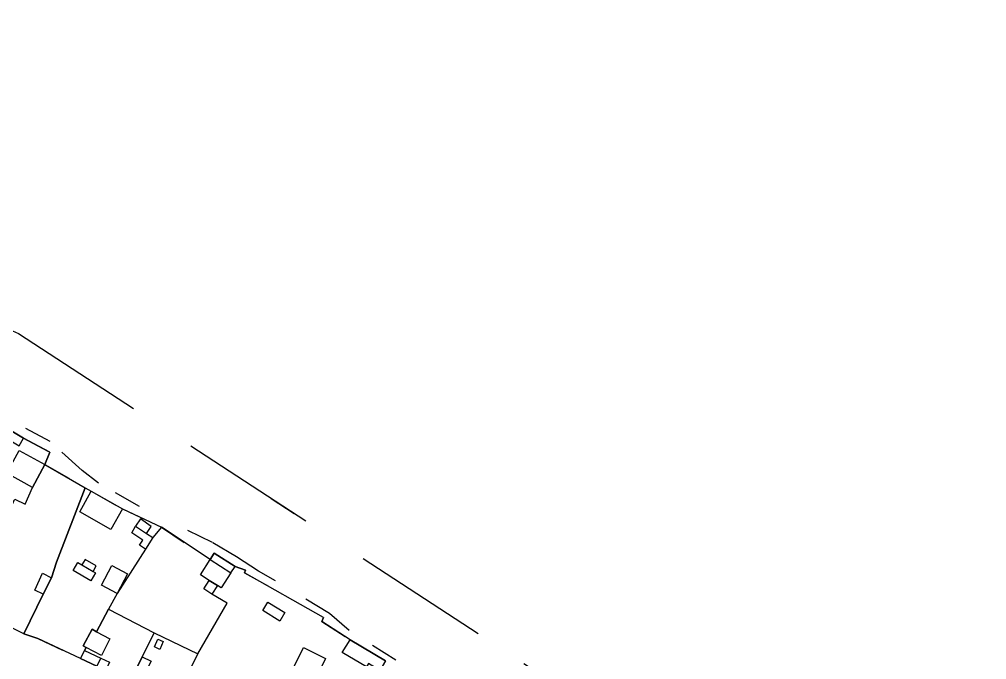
# Model space of a CAD drawing. Extents: x -14.1 to 15.6, y -19 to 8.9.
# Drawn here: x 1.033 to 4.559, y -3.618 to -1.286 of the extents above; entities that cross this region are included whole.
import ezdxf

# ---------------------------------------------------------------- set-up
doc = ezdxf.new("R2010")
doc.units = 0
doc.header["$MEASUREMENT"] = 0
doc.linetypes.add('DASHED', pattern=[0.75, 0.5, -0.25])
doc.linetypes.add('DOT', pattern=[1, 0, -1])
doc.layers.get('0').update_dxf_attribs({"linetype": 'CONTINUOUS'})

msp = doc.modelspace()

# ---------------------------------------------------------------- linework, layer by layer
at = {"color": 6, "linetype": 'DASHED'}
msp.add_lwpolyline([(-4.7798, 0.5143), (-1.2958, -1.4287), (1.0302, -2.4297), (4.6312, -4.7807)], dxfattribs=at)
at = {"color": 7, "linetype": 'DOT'}
for points in [[(1.0302, -2.4297), (4.6312, -4.7807)], [(2.4052, -3.6197), (2.2352, -3.5117), (2.1632, -3.4507), (1.9672, -3.3307), (1.9052, -3.2957), (1.8242, -3.2437), (1.7372, -3.1917), (1.4712, -3.0597), (1.3222, -2.9757), (1.2622, -2.9287), (1.1452, -2.8237), (0.9782, -2.7337)], [(2.4052, -3.6197), (2.2352, -3.5117), (2.1632, -3.4507), (1.9672, -3.3307), (1.9052, -3.2957), (1.8242, -3.2437), (1.7372, -3.1917), (1.4712, -3.0597), (1.3222, -2.9757), (1.2622, -2.9287), (1.1452, -2.8237), (0.9782, -2.7337)], [(0.9752, -2.7677), (1.0482, -2.8117), (1.1442, -2.8627), (1.1262, -2.9077), (1.2732, -2.9917), (1.2952, -3.0047), (1.4092, -3.0687), (1.5512, -3.1357), (1.7282, -3.2537), (1.7432, -3.2307), (1.8192, -3.2787), (1.8572, -3.2927), (1.8542, -3.3017), (2.1422, -3.4647), (2.1362, -3.4797), (2.2392, -3.5457), (2.3682, -3.6227)], [(1.8452, -3.9827), (0.3332, -3.2797)], [(0.3332, -3.2797), (1.8452, -3.9827), (1.7502, -4.0097), (1.4032, -3.8467), (1.3762, -3.8327), (1.2652, -3.7727), (1.2022, -3.7467), (0.9572, -3.6457)], [(0.8292, -3.4167), (1.0492, -3.5237), (1.1002, -3.5407), (1.2562, -3.6137), (1.3152, -3.6417)]]:
    msp.add_lwpolyline(points, dxfattribs=at)
at = {"color": 7, "linetype": 'Continuous'}
for points in [[(0.8882, -2.9207), (0.9802, -2.9767), (0.9702, -2.9937), (0.9982, -3.0337), (1.0132, -3.0407), (1.0162, -3.0337), (1.0542, -3.0517), (1.0812, -2.9907), (1.1262, -2.9077), (1.1442, -2.8627), (1.0482, -2.8117), (0.9752, -2.7677), (0.9582, -2.7947), (0.9212, -2.8567)], [(0.8882, -2.9207), (0.9802, -2.9767), (0.9702, -2.9937), (0.9982, -3.0337), (1.0132, -3.0407), (1.0162, -3.0337), (1.0542, -3.0517), (1.0812, -2.9907), (1.1262, -2.9077), (1.1442, -2.8627), (1.0482, -2.8117), (0.9752, -2.7677), (0.9582, -2.7947), (0.9212, -2.8567)], [(1.0482, -2.8117), (0.9752, -2.7677), (0.9582, -2.7947), (0.9902, -2.8137), (1.0322, -2.8387)], [(1.0322, -2.8567), (1.1262, -2.9077), (1.0812, -2.9907), (0.9872, -2.9387)], [(1.1262, -2.9077), (1.2732, -2.9917), (1.1692, -3.2627), (1.1502, -3.3197), (1.1202, -3.3797), (1.0492, -3.5237), (0.8292, -3.4167), (1.0132, -3.0407), (1.0162, -3.0337), (1.0542, -3.0517), (1.0812, -2.9907)], [(1.1262, -2.9077), (1.2732, -2.9917), (1.1692, -3.2627), (1.1502, -3.3197), (1.1202, -3.3797), (1.0492, -3.5237), (0.8292, -3.4167), (1.0132, -3.0407), (1.0162, -3.0337), (1.0542, -3.0517), (1.0812, -2.9907)], [(1.2562, -3.6137), (1.1002, -3.5407), (1.0492, -3.5237), (1.1202, -3.3797), (1.1502, -3.3197), (1.1692, -3.2627), (1.2732, -2.9917), (1.2952, -3.0047), (1.4092, -3.0687), (1.5512, -3.1357), (1.5202, -3.1737), (1.4932, -3.2157), (1.3892, -3.3767), (1.3582, -3.4347), (1.3142, -3.5167), (1.2982, -3.5077), (1.2662, -3.5677), (1.2772, -3.5737), (1.2712, -3.5847)], [(1.2562, -3.6137), (1.1002, -3.5407), (1.0492, -3.5237), (1.1202, -3.3797), (1.1502, -3.3197), (1.1692, -3.2627), (1.2732, -2.9917), (1.2952, -3.0047), (1.4092, -3.0687), (1.5512, -3.1357), (1.5202, -3.1737), (1.4932, -3.2157), (1.3892, -3.3767), (1.3582, -3.4347), (1.3142, -3.5167), (1.2982, -3.5077), (1.2662, -3.5677), (1.2772, -3.5737), (1.2712, -3.5847)], [(1.2952, -3.0047), (1.4092, -3.0687), (1.3672, -3.1437), (1.2532, -3.0797)], [(1.7902, -3.4127), (1.7352, -3.3797), (1.7052, -3.3607), (1.7252, -3.3297), (1.6932, -3.3087), (1.7282, -3.2537), (1.5512, -3.1357), (1.5202, -3.1737), (1.4932, -3.2157), (1.3892, -3.3767), (1.3582, -3.4347), (1.5242, -3.5207), (1.6832, -3.5967)], [(1.7902, -3.4127), (1.7352, -3.3797), (1.7052, -3.3607), (1.7252, -3.3297), (1.6932, -3.3087), (1.7282, -3.2537), (1.5512, -3.1357), (1.5202, -3.1737), (1.4932, -3.2157), (1.3892, -3.3767), (1.3582, -3.4347), (1.5242, -3.5207), (1.6832, -3.5967)], [(1.4562, -3.1317), (1.4972, -3.1587), (1.5202, -3.1737), (1.4932, -3.2157), (1.4712, -3.2007), (1.4832, -3.1827), (1.4432, -3.1557)], [(1.4562, -3.1317), (1.4972, -3.1587), (1.5142, -3.1327), (1.4742, -3.1057)], [(1.7282, -3.2537), (1.8042, -3.3017), (1.8192, -3.2787), (1.7432, -3.2307)], [(1.2462, -3.2637), (1.2612, -3.2727), (1.3022, -3.2967), (1.3112, -3.3017), (1.2942, -3.3317), (1.2292, -3.2937)], [(1.2612, -3.2727), (1.3022, -3.2967), (1.3132, -3.2767), (1.2732, -3.2537)], [(1.3702, -3.2747), (1.4272, -3.3057), (1.3892, -3.3767), (1.3322, -3.3467)], [(1.7282, -3.2537), (1.8042, -3.3017), (1.7692, -3.3567), (1.7552, -3.3477), (1.7252, -3.3297), (1.6932, -3.3087)], [(1.1502, -3.3197), (1.1202, -3.3797), (1.0892, -3.3647), (1.1182, -3.3037)], [(1.7252, -3.3297), (1.7552, -3.3477), (1.7352, -3.3797), (1.7052, -3.3607)], [(1.9392, -3.4087), (2.0012, -3.4467), (1.9822, -3.4777), (1.9202, -3.4397)], [(1.2562, -3.6137), (1.2712, -3.5847), (1.2772, -3.5737), (1.2662, -3.5677), (1.2982, -3.5077), (1.3142, -3.5167), (1.3582, -3.4347), (1.5242, -3.5207), (1.4812, -3.6077), (1.4502, -3.6697), (1.4352, -3.6997), (1.3482, -3.6567), (1.3152, -3.6417)], [(1.2562, -3.6137), (1.2712, -3.5847), (1.2772, -3.5737), (1.2662, -3.5677), (1.2982, -3.5077), (1.3142, -3.5167), (1.3582, -3.4347), (1.5242, -3.5207), (1.4812, -3.6077), (1.4502, -3.6697), (1.4352, -3.6997), (1.3482, -3.6567), (1.3152, -3.6417)], [(1.2662, -3.5677), (1.2982, -3.5077), (1.3142, -3.5167), (1.3632, -3.5427), (1.3332, -3.6027), (1.2772, -3.5737)], [(1.5242, -3.5207), (1.6832, -3.5967), (1.6092, -3.7427), (1.5922, -3.7747), (1.5572, -3.7587), (1.4352, -3.6997), (1.4502, -3.6697), (1.4812, -3.6077)], [(1.5242, -3.5207), (1.6832, -3.5967), (1.6092, -3.7427), (1.5922, -3.7747), (1.5572, -3.7587), (1.4352, -3.6997), (1.4502, -3.6697), (1.4812, -3.6077)], [(1.5382, -3.5437), (1.5572, -3.5527), (1.5452, -3.5807), (1.5262, -3.5717)], [(2.2392, -3.5457), (2.3682, -3.6227), (2.3472, -3.6577), (2.3052, -3.6327), (2.2982, -3.6447), (2.2092, -3.5917)], [(1.3152, -3.6417), (1.2562, -3.6137), (1.2712, -3.5847), (1.3302, -3.6127)], [(2.0472, -3.9677), (1.7612, -3.8237), (1.7862, -3.7747), (1.7692, -3.7657), (1.7882, -3.7257), (1.8282, -3.7457), (1.9522, -3.8077), (1.9752, -3.7617), (1.9992, -3.7137), (2.0692, -3.5737), (2.1492, -3.6137), (2.1282, -3.6567), (2.1072, -3.6977), (2.0292, -3.8547), (2.0522, -3.8667), (2.0892, -3.8847)], [(1.3482, -3.6567), (1.3152, -3.6417), (1.3302, -3.6127), (1.3612, -3.6277)], [(1.4812, -3.6077), (1.5132, -3.6237), (1.4822, -3.6857), (1.4502, -3.6697)]]:
    msp.add_lwpolyline(points, close=True, dxfattribs=at)
msp.add_lwpolyline([(2.3682, -3.6227), (2.2392, -3.5457), (2.1362, -3.4797), (2.1422, -3.4647), (1.8542, -3.3017), (1.8572, -3.2927), (1.8192, -3.2787), (1.7432, -3.2307), (1.7282, -3.2537), (1.5512, -3.1357), (1.5202, -3.1737), (1.4932, -3.2157), (1.3892, -3.3767), (1.3582, -3.4347), (1.5242, -3.5207), (1.6832, -3.5967), (1.6092, -3.7427)], dxfattribs=at)
msp.add_lwpolyline([(2.3682, -3.6227), (2.2392, -3.5457), (2.1362, -3.4797), (2.1422, -3.4647), (1.8542, -3.3017), (1.8572, -3.2927), (1.8192, -3.2787), (1.7432, -3.2307), (1.7282, -3.2537), (1.5512, -3.1357), (1.5202, -3.1737), (1.4932, -3.2157), (1.3892, -3.3767), (1.3582, -3.4347), (1.5242, -3.5207), (1.6832, -3.5967), (1.6092, -3.7427)], dxfattribs=at)

doc.saveas('drawing.dxf')
